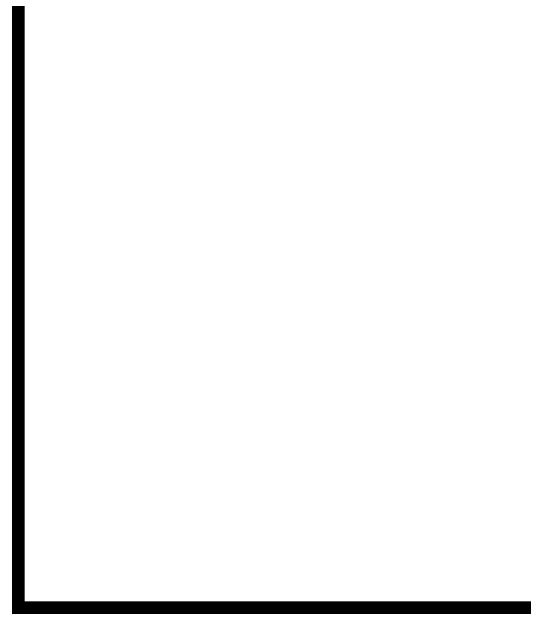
# Paper-space layout 'Layout1' of a CAD drawing. Header units: millimetres. Extents: x 15 to 809, y 7 to 570.
# Drawn here: x 15 to 96.9, y 7.4 to 103.4 of the extents above; entities that cross this region are included whole.
import ezdxf

# ---------------------------------------------------------------- set-up
doc = ezdxf.new("R2010")
doc.units = ezdxf.units.MM
for name, color, linetype in [('SHT-7', 7, 'Continuous'), ('SHTTEXT-2', 1, 'Continuous'), ('SHTTEXT-3', 3, 'Continuous'), ('SHTTEXT-4', 4, 'Continuous'), ('SHTTEXT-5', 6, 'Continuous')]:
    doc.layers.add(name, color=color, linetype=linetype)
doc.styles.get("Standard").update_dxf_attribs({"font": 'isocp.shx'})

# ---------------------------------------------------------------- blocks, each defined once
blk = doc.blocks.new('AP01243-A1')
at = {"layer": 'SHT-7', "const_width": 2}
blk.add_lwpolyline([(339.509, 571.342), (38.873, 571.342), (38.873, 11.049), (831.261, 11.049), (831.261, 33.049), (831.261, 70.911), (831.261, 571.342), (522.491, 571.342)], dxfattribs=at)
at = {"layer": 'SHTTEXT-2', "flags": 8}
for tag, p in [('ISS_K', (707.312, 141.683)), ('ISS_K_TEXT', (719.512, 141.683)), ('REV_K_BY', (779.533, 141.683)), ('CHK_K_BY', (789.833, 141.683)), ('APP_K_BY', (799.433, 141.683)), ('ISS_K_DATE', (813.112, 141.683)), ('ISS_J', (707.312, 136.683)), ('ISS_J_TEXT', (719.512, 136.683)), ('REV_J_BY', (779.533, 136.683)), ('CHK_J_BY', (789.833, 136.683)), ('APP_J_BY', (799.433, 136.683)), ('ISS_J_DATE', (813.112, 136.683)), ('ISS_H', (707.312, 131.683)), ('ISS_H_TEXT', (719.512, 131.683)), ('REV_H_BY', (779.533, 131.683)), ('CHK_H_BY', (789.833, 131.683)), ('APP_H_BY', (799.433, 131.683)), ('ISS_H_DATE', (813.112, 131.683)), ('ISS_G', (707.312, 126.683)), ('ISS_G_TEXT', (719.512, 126.683)), ('REV_G_BY', (779.533, 126.683)), ('CHK_G_BY', (789.833, 126.683)), ('APP_G_BY', (799.433, 126.683)), ('ISS_G_DATE', (813.112, 126.683)), ('ISS_F', (707.312, 121.683)), ('ISS_F_TEXT', (719.512, 121.683)), ('REV_F_BY', (779.533, 121.683)), ('CHK_F_BY', (789.833, 121.683)), ('APP_F_BY', (799.433, 121.683)), ('ISS_F_DATE', (813.112, 121.683)), ('ISS_E', (707.312, 116.683)), ('ISS_E_TEXT', (719.512, 116.683)), ('REV_E_BY', (779.533, 116.683)), ('CHK_E_BY', (789.833, 116.683)), ('APP_E_BY', (799.433, 116.683)), ('ISS_E_DATE', (813.112, 116.683)), ('ISS_D', (707.312, 111.683)), ('ISS_D_TEXT', (719.512, 111.683)), ('REV_D_BY', (779.533, 111.683)), ('CHK_D_BY', (789.833, 111.683)), ('APP_D_BY', (799.433, 111.683)), ('ISS_D_DATE', (813.112, 111.683)), ('ISS_C', (707.312, 106.683)), ('ISS_C_TEXT', (719.512, 106.683)), ('REV_C_BY', (779.533, 106.683)), ('CHK_C_BY', (789.833, 106.683)), ('APP_C_BY', (799.433, 106.683)), ('ISS_C_DATE', (813.112, 106.683)), ('ISS_B', (707.312, 101.683)), ('ISS_B_TEXT', (719.512, 101.683)), ('REV_B_BY', (779.533, 101.683)), ('CHK_B_BY', (789.833, 101.683)), ('APP_B_BY', (799.433, 101.683)), ('ISS_B_DATE', (813.112, 101.683)), ('ISS_A', (707.312, 96.683)), ('ISS_A_TEXT', (719.512, 96.683)), ('REV_A_BY', (779.533, 96.683)), ('CHK_A_BY', (789.833, 96.683)), ('APP_A_BY', (799.433, 96.683)), ('ISS_A_DATE', (813.112, 96.683))]:
    blk.add_attdef(tag, p, '', height=2.5, dxfattribs=at)
at = {"layer": 'SHTTEXT-3'}
for tag, p in [('SCALE', (719.552, 82.649)), ('DRAWN', (794.768, 82.649)), ('DATE', (719.493, 75.927)), ('PLOTDATE', (739.371, 75.927)), ('CAD_REF', (794.827, 75.927))]:
    blk.add_attdef(tag, p, '', height=2.5, dxfattribs=at)
at = {"layer": 'SHTTEXT-4', "width": 0.8, "flags": 8}
for tag, p in [('JOB1', (714.432, 61.418)), ('JOB2', (714.432, 53.718)), ('DWG1', (714.432, 46.018)), ('DWG2', (714.432, 38.318))]:
    blk.add_attdef(tag, p, '', height=5, dxfattribs=at)
at = {"layer": 'SHTTEXT-5'}
for tag, p in [('DWGNU', (714.584, 16.011)), ('ISSUE', (800.275, 16.011))]:
    blk.add_attdef(tag, p, '', height=7, dxfattribs=at)

psp = doc.layouts.get("Layout1")

# ---------------------------------------------------------------- block references
psp.add_blockref('AP01243-A1', (-22.851, -2.698))

doc.saveas('drawing.dxf')
